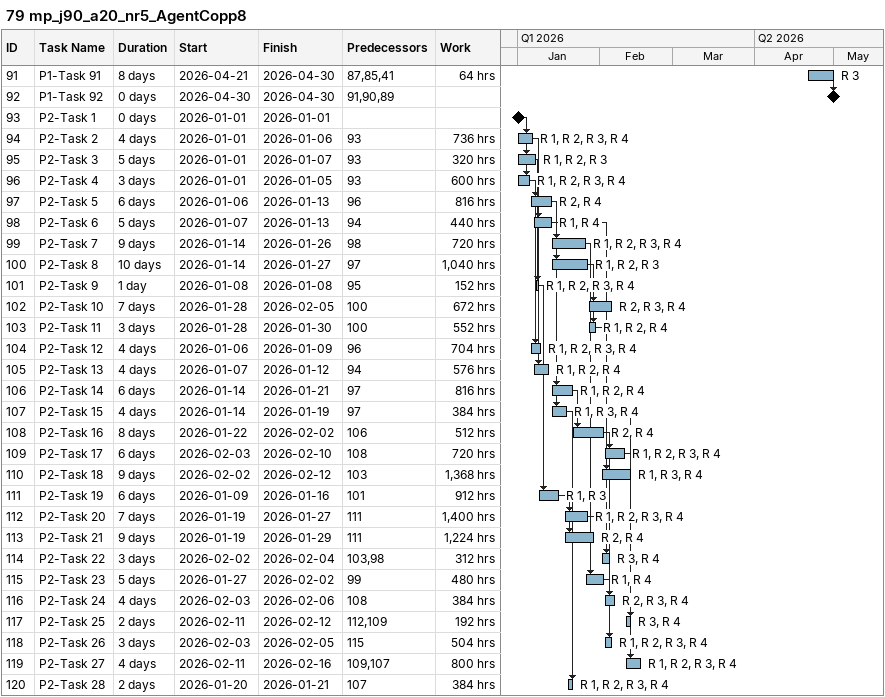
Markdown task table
79 mp_j90_a20_nr5_AgentCopp8

| ID | Task | Duration | Start | Finish | Predecessors | Resources | Work (h) |
|---|---|---|---|---|---|---|---|
| 91 | P1-Task 91 | 8d | 2026-04-21 | 2026-04-30 | 87, 85, 41 | R 3 | 64 |
| 92 | P1-Task 92 | 0d | 2026-04-30 | 2026-04-30 | 91, 90, 89 |  |  |
| 93 | P2-Task 1 | 0d | 2026-01-01 | 2026-01-01 |  |  |  |
| 94 | P2-Task 2 | 4d | 2026-01-01 | 2026-01-06 | 93 | R 1, R 2, R 3, R 4 | 736 |
| 95 | P2-Task 3 | 5d | 2026-01-01 | 2026-01-07 | 93 | R 1, R 2, R 3 | 320 |
| 96 | P2-Task 4 | 3d | 2026-01-01 | 2026-01-05 | 93 | R 1, R 2, R 3, R 4 | 600 |
| 97 | P2-Task 5 | 6d | 2026-01-06 | 2026-01-13 | 96 | R 2, R 4 | 816 |
| 98 | P2-Task 6 | 5d | 2026-01-07 | 2026-01-13 | 94 | R 1, R 4 | 440 |
| 99 | P2-Task 7 | 9d | 2026-01-14 | 2026-01-26 | 98 | R 1, R 2, R 3, R 4 | 720 |
| 100 | P2-Task 8 | 10d | 2026-01-14 | 2026-01-27 | 97 | R 1, R 2, R 3 | 1040 |
| 101 | P2-Task 9 | 1d | 2026-01-08 | 2026-01-08 | 95 | R 1, R 2, R 3, R 4 | 152 |
| 102 | P2-Task 10 | 7d | 2026-01-28 | 2026-02-05 | 100 | R 2, R 3, R 4 | 672 |
| 103 | P2-Task 11 | 3d | 2026-01-28 | 2026-01-30 | 100 | R 1, R 2, R 4 | 552 |
| 104 | P2-Task 12 | 4d | 2026-01-06 | 2026-01-09 | 96 | R 1, R 2, R 3, R 4 | 704 |
| 105 | P2-Task 13 | 4d | 2026-01-07 | 2026-01-12 | 94 | R 1, R 2, R 4 | 576 |
| 106 | P2-Task 14 | 6d | 2026-01-14 | 2026-01-21 | 97 | R 1, R 2, R 4 | 816 |
| 107 | P2-Task 15 | 4d | 2026-01-14 | 2026-01-19 | 97 | R 1, R 3, R 4 | 384 |
| 108 | P2-Task 16 | 8d | 2026-01-22 | 2026-02-02 | 106 | R 2, R 4 | 512 |
| 109 | P2-Task 17 | 6d | 2026-02-03 | 2026-02-10 | 108 | R 1, R 2, R 3, R 4 | 720 |
| 110 | P2-Task 18 | 9d | 2026-02-02 | 2026-02-12 | 103 | R 1, R 3, R 4 | 1368 |
| 111 | P2-Task 19 | 6d | 2026-01-09 | 2026-01-16 | 101 | R 1, R 3 | 912 |
| 112 | P2-Task 20 | 7d | 2026-01-19 | 2026-01-27 | 111 | R 1, R 2, R 3, R 4 | 1400 |
| 113 | P2-Task 21 | 9d | 2026-01-19 | 2026-01-29 | 111 | R 2, R 4 | 1224 |
| 114 | P2-Task 22 | 3d | 2026-02-02 | 2026-02-04 | 103, 98 | R 3, R 4 | 312 |
| 115 | P2-Task 23 | 5d | 2026-01-27 | 2026-02-02 | 99 | R 1, R 4 | 480 |
| 116 | P2-Task 24 | 4d | 2026-02-03 | 2026-02-06 | 108 | R 2, R 3, R 4 | 384 |
| 117 | P2-Task 25 | 2d | 2026-02-11 | 2026-02-12 | 112, 109 | R 3, R 4 | 192 |
| 118 | P2-Task 26 | 3d | 2026-02-03 | 2026-02-05 | 115 | R 1, R 2, R 3, R 4 | 504 |
| 119 | P2-Task 27 | 4d | 2026-02-11 | 2026-02-16 | 109, 107 | R 1, R 2, R 3, R 4 | 800 |
| 120 | P2-Task 28 | 2d | 2026-01-20 | 2026-01-21 | 107 | R 1, R 2, R 3, R 4 | 384 |
